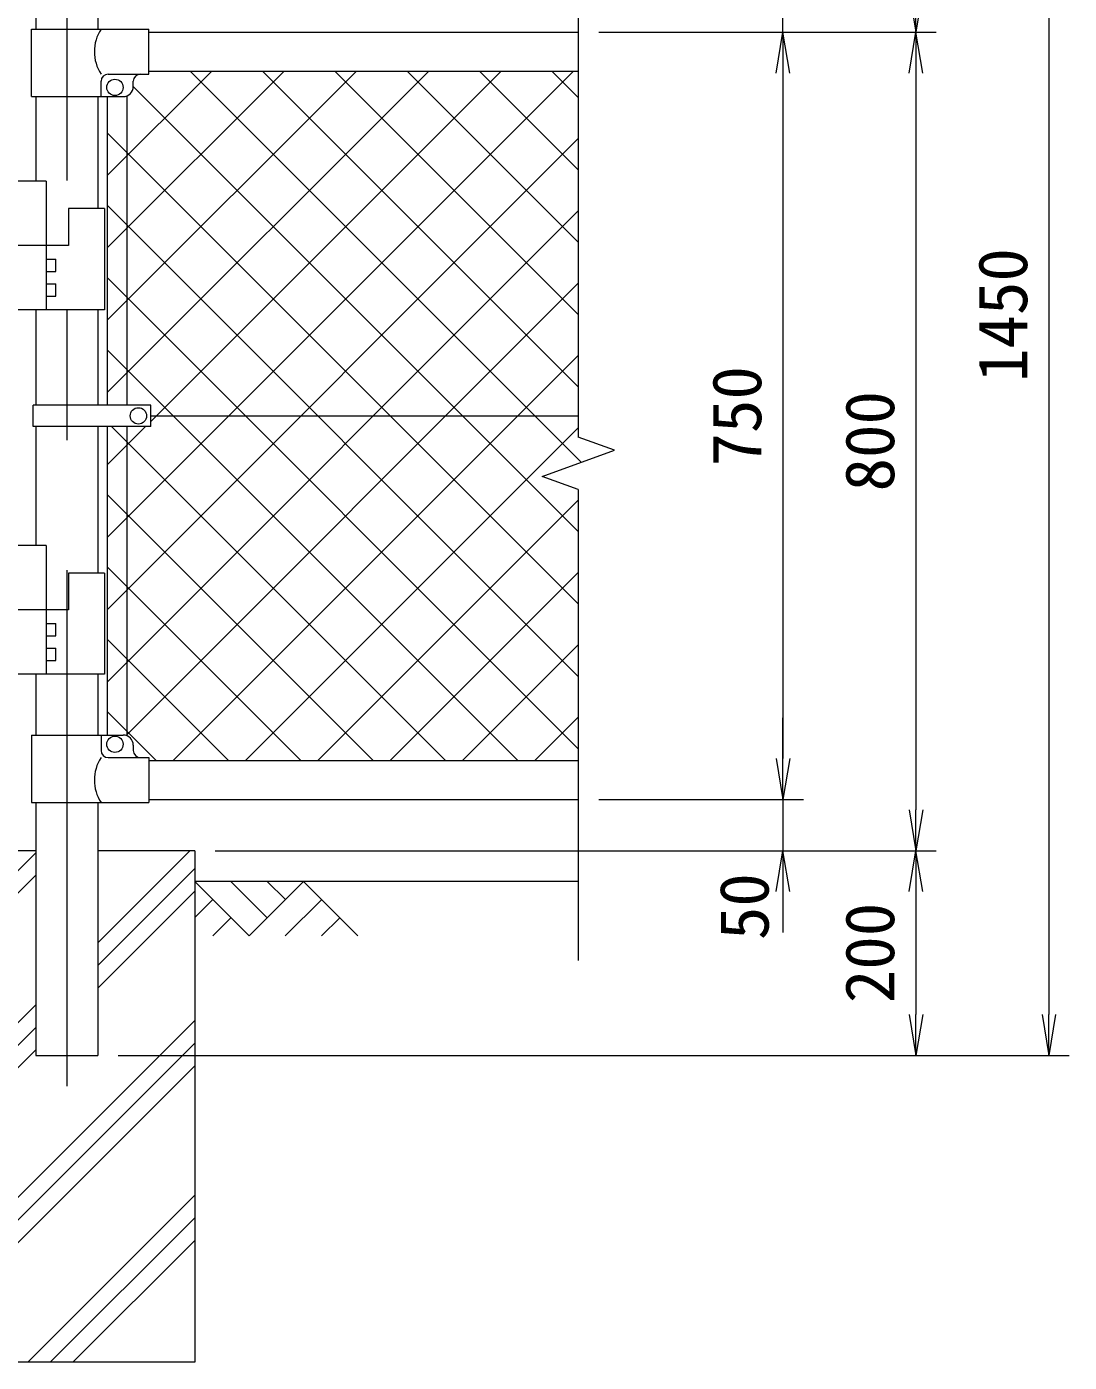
# Model space of a CAD drawing. Units: millimetres, scale not verified. Extents: x -4200 to 4200, y -2970 to 2970.
# Drawn here: x -1584 to -564, y -639 to 667 of the extents above; entities that cross this region are included whole.
import ezdxf
from ezdxf.enums import TextEntityAlignment as Align

# ---------------------------------------------------------------- set-up
doc = ezdxf.new("R2010")
doc.units = ezdxf.units.MM
doc.header["$LTSCALE"] = 20
doc.linetypes.add('USER1', pattern=[50.8, 31.75, -6.35, 6.35, -6.35])
for name, color, linetype, lineweight in [('0-3_D-STR4', 7, 'Continuous', 9), ('0-4_D-BMK', 2, 'USER1', 13), ('0-5_D-STR1', 1, 'Continuous', 18), ('0-6_D-BGD', 7, 'Continuous', 9), ('0-7_D-DCR-HCH', 7, 'Continuous', 9), ('0-8_D-STR3', 3, 'Continuous', 13), ('0-9_D-STR-DIM', 7, 'Continuous', 9), ('0-A_0', 7, 'Continuous', 9), ('0-B_D-STR2', 7, 'Continuous', 9)]:
    doc.layers.add(name, color=color, linetype=linetype, lineweight=lineweight)
doc.styles.add('ＭＳ ゴシック', font='')
doc.styles.get('ＭＳ ゴシック').set_extended_font_data('MS Gothic')

# ---------------------------------------------------------------- blocks, each defined once
blk = doc.blocks.new('_Open')
at = {"layer": '0-A_0'}
blk.add_line((-20, 3.33), (0, 0), dxfattribs=at)
blk.add_lwpolyline([(-20, -3.33), (0, 0), (-20, 0)], dxfattribs=at)

msp = doc.modelspace()

# ---------------------------------------------------------------- linework, layer by layer
at = {"layer": '0-3_D-STR4'}
for p, q in [((-1574.57, -138.63), (-1669.32, -138.63)), ((-1419.32, -138.63), (-1514.07, -138.63)), ((-1419.32, -138.63), (-1419.32, -638.63)), ((-1419.32, -638.63), (-1669.32, -638.63))]:
    msp.add_line(p, q, dxfattribs=at)
at = {"layer": '0-4_D-BMK'}
msp.add_line((-1544.32, 1151.52), (-1544.32, -368.63), dxfattribs=at)
at = {"layer": '0-5_D-STR1'}
for p, q in [((-1574.57, 1100.37), (-1574.57, 664.37)), ((-1514.07, 1100.37), (-1514.07, 664.37)), ((-1464.32, 661.37), (-1044.32, 661.37)), ((-1464.32, 623.37), (-1044.32, 623.37)), ((-1574.57, 598.37), (-1574.57, 515.87)), ((-1514.07, 598.37), (-1514.07, 488.87)), ((-1574.57, 389.87), (-1574.57, 296.87)), ((-1514.07, 389.87), (-1514.07, 296.87)), ((-1574.57, 275.87), (-1574.57, 159.77)), ((-1514.07, 275.87), (-1514.07, 132.77)), ((-1574.57, 33.77), (-1574.57, -25.63)), ((-1514.07, 33.77), (-1514.07, -25.63)), ((-1464.32, -50.63), (-1044.32, -50.63)), ((-1464.32, -88.63), (-1044.32, -88.63)), ((-1574.57, -91.63), (-1574.57, -338.63)), ((-1514.07, -91.63), (-1514.07, -338.63)), ((-1574.57, -338.63), (-1514.07, -338.63))]:
    msp.add_line(p, q, dxfattribs=at)
at = {"layer": '0-6_D-BGD'}
msp.add_line((-1044.32, -168.63), (-1419.32, -168.63), dxfattribs=at)
at = {"layer": '0-7_D-DCR-HCH'}
for p, q in [((-1669.32, -235.33), (-1574.57, -140.58)), ((-1514.07, -228.69), (-1424.01, -138.63)), ((-1514.07, -250.79), (-1419.32, -156.04)), ((-1669.32, -257.43), (-1574.57, -162.68)), ((-1366.11, -221.84), (-1419.32, -168.63)), ((-1348.37, -204.11), (-1383.85, -168.63)), ((-1312.9, -168.63), (-1366.11, -221.84)), ((-1330.54, -186.46), (-1348.37, -168.63)), ((-1312.9, -168.63), (-1259.69, -221.84)), ((-1514.07, -272.89), (-1419.32, -178.14)), ((-1401.58, -186.37), (-1419.32, -204.03)), ((-1295.16, -186.37), (-1330.8, -221.84)), ((-1383.85, -204.11), (-1401.67, -221.84)), ((-1277.42, -204.11), (-1295.24, -221.84)), ((-1669.32, -383.94), (-1574.57, -289.19)), ((-1669.32, -554.65), (-1419.32, -304.65)), ((-1669.32, -406.04), (-1574.57, -311.29)), ((-1669.32, -576.75), (-1419.32, -326.75)), ((-1669.32, -428.14), (-1574.57, -333.39)), ((-1669.32, -598.84), (-1419.32, -348.84)), ((-1582.6, -638.63), (-1419.32, -475.36)), ((-1560.5, -638.63), (-1419.32, -497.46)), ((-1538.4, -638.63), (-1419.32, -519.55))]:
    msp.add_line(p, q, dxfattribs=at)
at = {"layer": '0-8_D-STR3'}
for p, q in [((-1579.02, 664.37), (-1464.32, 664.37)), ((-1579.02, 598.37), (-1579.02, 664.37)), ((-1464.32, 620.37), (-1464.32, 664.37)), ((-1503.92, 620.37), (-1464.32, 620.37)), ((-1510.92, 598.37), (-1510.92, 613.37)), ((-1479.32, 608.37), (-1479.32, 613.37)), ((-1579.02, 598.37), (-1489.32, 598.37)), ((-1504.82, 598.37), (-1504.82, 296.87)), ((-1485.82, 599), (-1485.82, 296.87)), ((-1564.57, 515.87), (-1645.57, 515.87)), ((-1564.57, 515.87), (-1564.57, 389.87)), ((-1507.57, 488.87), (-1542.57, 488.87)), ((-1542.57, 488.87), (-1542.57, 452.87)), ((-1507.57, 488.87), (-1507.57, 389.87)), ((-1542.57, 452.87), (-1620.57, 452.87)), ((-1564.57, 439.37), (-1555.07, 439.37)), ((-1555.07, 427.37), (-1555.07, 439.37)), ((-1564.57, 427.37), (-1555.07, 427.37)), ((-1564.57, 415.37), (-1555.07, 415.37)), ((-1555.07, 403.37), (-1555.07, 415.37)), ((-1564.57, 403.37), (-1555.07, 403.37)), ((-1507.57, 389.87), (-1598.57, 389.87)), ((-1577.12, 275.87), (-1577.12, 296.87)), ((-1462.33, 296.87), (-1577.12, 296.87)), ((-1462.33, 275.87), (-1462.33, 296.87)), ((-1462.33, 275.87), (-1577.12, 275.87)), ((-1504.82, 275.87), (-1504.82, -25.63)), ((-1485.82, 275.87), (-1485.82, -26.27)), ((-1462.33, 286.37), (-1044.32, 286.37)), ((-1564.57, 159.77), (-1645.57, 159.77)), ((-1564.57, 159.77), (-1564.57, 33.77)), ((-1507.57, 132.77), (-1542.57, 132.77)), ((-1542.57, 132.77), (-1542.57, 96.77)), ((-1507.57, 132.77), (-1507.57, 33.77)), ((-1542.57, 96.77), (-1620.57, 96.77)), ((-1564.57, 83.27), (-1555.07, 83.27)), ((-1555.07, 71.27), (-1555.07, 83.27)), ((-1564.57, 71.27), (-1555.07, 71.27)), ((-1564.57, 59.27), (-1555.07, 59.27)), ((-1555.07, 47.27), (-1555.07, 59.27)), ((-1564.57, 47.27), (-1555.07, 47.27)), ((-1507.57, 33.77), (-1598.57, 33.77)), ((-1579.02, -25.63), (-1489.32, -25.63)), ((-1579.02, -25.63), (-1579.02, -91.63)), ((-1510.92, -25.63), (-1510.92, -40.63)), ((-1479.32, -35.63), (-1479.32, -40.63)), ((-1503.92, -47.63), (-1464.32, -47.63)), ((-1464.32, -47.63), (-1464.32, -91.63)), ((-1579.02, -91.63), (-1464.32, -91.63))]:
    msp.add_line(p, q, dxfattribs=at)
for centre in [(-1497.32, 607.37), (-1474.33, 286.37), (-1497.32, -34.63)]:
    msp.add_circle(centre, 8, dxfattribs=at)
for centre, radius, start, end in [((-1476.71, 642.37), 40.68, 147.25964, 212.74036), ((-1503.92, 613.37), 7, 90, 180), ((-1472.32, 613.37), 7, 90, 180), ((-1489.32, 608.37), 10, 270, 0), ((-1489.32, -35.63), 10, 0, 90), ((-1476.71, -69.63), 40.68, 147.25964, 212.74036), ((-1503.92, -40.63), 7, 180, 270), ((-1472.32, -40.63), 7, 180, 270)]:
    msp.add_arc(centre, radius, start, end, dxfattribs=at)
at = {"layer": '0-9_D-STR-DIM'}
for p, q in [((-1044.32, 1151.52), (-1044.32, 265.59)), ((-584.32, 1071.37), (-584.32, -298.63)), ((-844.32, 661.37), (-844.32, 761.37)), ((-1024.32, 661.37), (-824.32, 661.37)), ((-1024.32, 661.37), (-694.32, 661.37)), ((-1004.32, 661.37), (-824.32, 661.37)), ((-1004.32, 661.37), (-694.32, 661.37)), ((-844.32, 621.37), (-844.32, -48.63)), ((-844.32, 621.37), (-844.32, 581.37)), ((-714.32, 621.37), (-714.32, -98.63)), ((-1009.08, 252.77), (-1044.32, 265.59)), ((-1079.56, 227.12), (-1009.08, 252.77)), ((-1044.32, 214.29), (-1079.56, 227.12)), ((-1044.32, 214.29), (-1044.32, -245.94)), ((-844.32, -48.63), (-844.32, -8.63)), ((-1024.32, -88.63), (-824.32, -88.63)), ((-1004.32, -88.63), (-824.32, -88.63)), ((-844.32, -88.63), (-844.32, -138.63)), ((-1399.32, -138.63), (-824.32, -138.63)), ((-1399.32, -138.63), (-694.32, -138.63)), ((-1379.32, -138.63), (-694.32, -138.63)), ((-844.32, -178.63), (-844.32, -218.63)), ((-714.32, -178.63), (-714.32, -298.63)), ((-1494.07, -338.63), (-694.32, -338.63)), ((-1494.07, -338.63), (-564.32, -338.63))]:
    msp.add_line(p, q, dxfattribs=at)
at = {"layer": '0-B_D-STR2'}
for p, q in [((-1504.82, 521.19), (-1402.64, 623.37)), ((-1504.82, 450.48), (-1331.93, 623.37)), ((-1504.82, 379.77), (-1261.22, 623.37)), ((-1504.82, 309.06), (-1190.51, 623.37)), ((-1504.82, 167.64), (-1049.09, 623.37)), ((-1462.33, 280.84), (-1119.8, 623.37)), ((-1041.41, 241), (-1423.78, 623.37)), ((-1044.32, 314.62), (-1353.06, 623.37)), ((-1044.32, 385.34), (-1282.35, 623.37)), ((-1044.32, 456.05), (-1211.64, 623.37)), ((-1044.32, 526.76), (-1140.93, 623.37)), ((-1044.32, 597.47), (-1070.22, 623.37)), ((-1044.32, 173.2), (-1479.32, 608.2)), ((-1044.32, 102.49), (-1504.82, 562.99)), ((-1504.82, 96.93), (-1044.32, 557.43)), ((-1044.32, 31.78), (-1504.82, 492.28)), ((-1504.82, 26.21), (-1044.32, 486.71)), ((-1044.32, -38.93), (-1504.82, 421.57)), ((-1486.4, -26.07), (-1044.32, 416)), ((-1103.33, -50.63), (-1504.82, 350.86)), ((-1440.25, -50.63), (-1044.32, 345.29)), ((-1504.82, 238.35), (-1467.3, 275.87)), ((-1174.04, -50.63), (-1500.54, 275.87)), ((-1369.54, -50.63), (-1044.32, 274.58)), ((-1244.75, -50.63), (-1504.82, 209.44)), ((-1298.83, -50.63), (-1044.32, 203.87)), ((-1315.46, -50.63), (-1504.82, 138.73)), ((-1228.12, -50.63), (-1044.32, 133.16)), ((-1386.17, -50.63), (-1504.82, 68.02)), ((-1157.41, -50.63), (-1044.32, 62.45)), ((-1456.88, -50.63), (-1504.82, -2.69)), ((-1086.69, -50.63), (-1044.32, -8.26))]:
    msp.add_line(p, q, dxfattribs=at)

# ---------------------------------------------------------------- block references
at = {"layer": '0-9_D-STR-DIM', "xscale": 2, "yscale": 2}
for p, rotation in [((-714.32, 661.37), 270), ((-844.32, 661.37), 90), ((-844.32, 661.37), 90), ((-714.32, 661.37), 90), ((-844.32, -88.63), 270), ((-844.32, -88.63), 270), ((-714.32, -138.63), 270), ((-844.32, -138.63), 90), ((-714.32, -138.63), 90), ((-714.32, -338.63), 270), ((-584.32, -338.63), 270)]:
    msp.add_blockref('_Open', p, dxfattribs=dict(at, rotation=rotation))

# ---------------------------------------------------------------- texts
at = {"layer": '0-9_D-STR-DIM', "style": 'ＭＳ ゴシック'}
for s, p in [('1450', (-591.07, 319.47)), ('750', (-851.07, 236.87)), ('800', (-721.07, 212.49)), ('50', (-843.79, -226.01)), ('200', (-721.07, -287.63))]:
    msp.add_text(s, height=48.09, rotation=90, dxfattribs=at).set_placement(p, align=Align.BOTTOM_LEFT)

doc.saveas('drawing.dxf')
